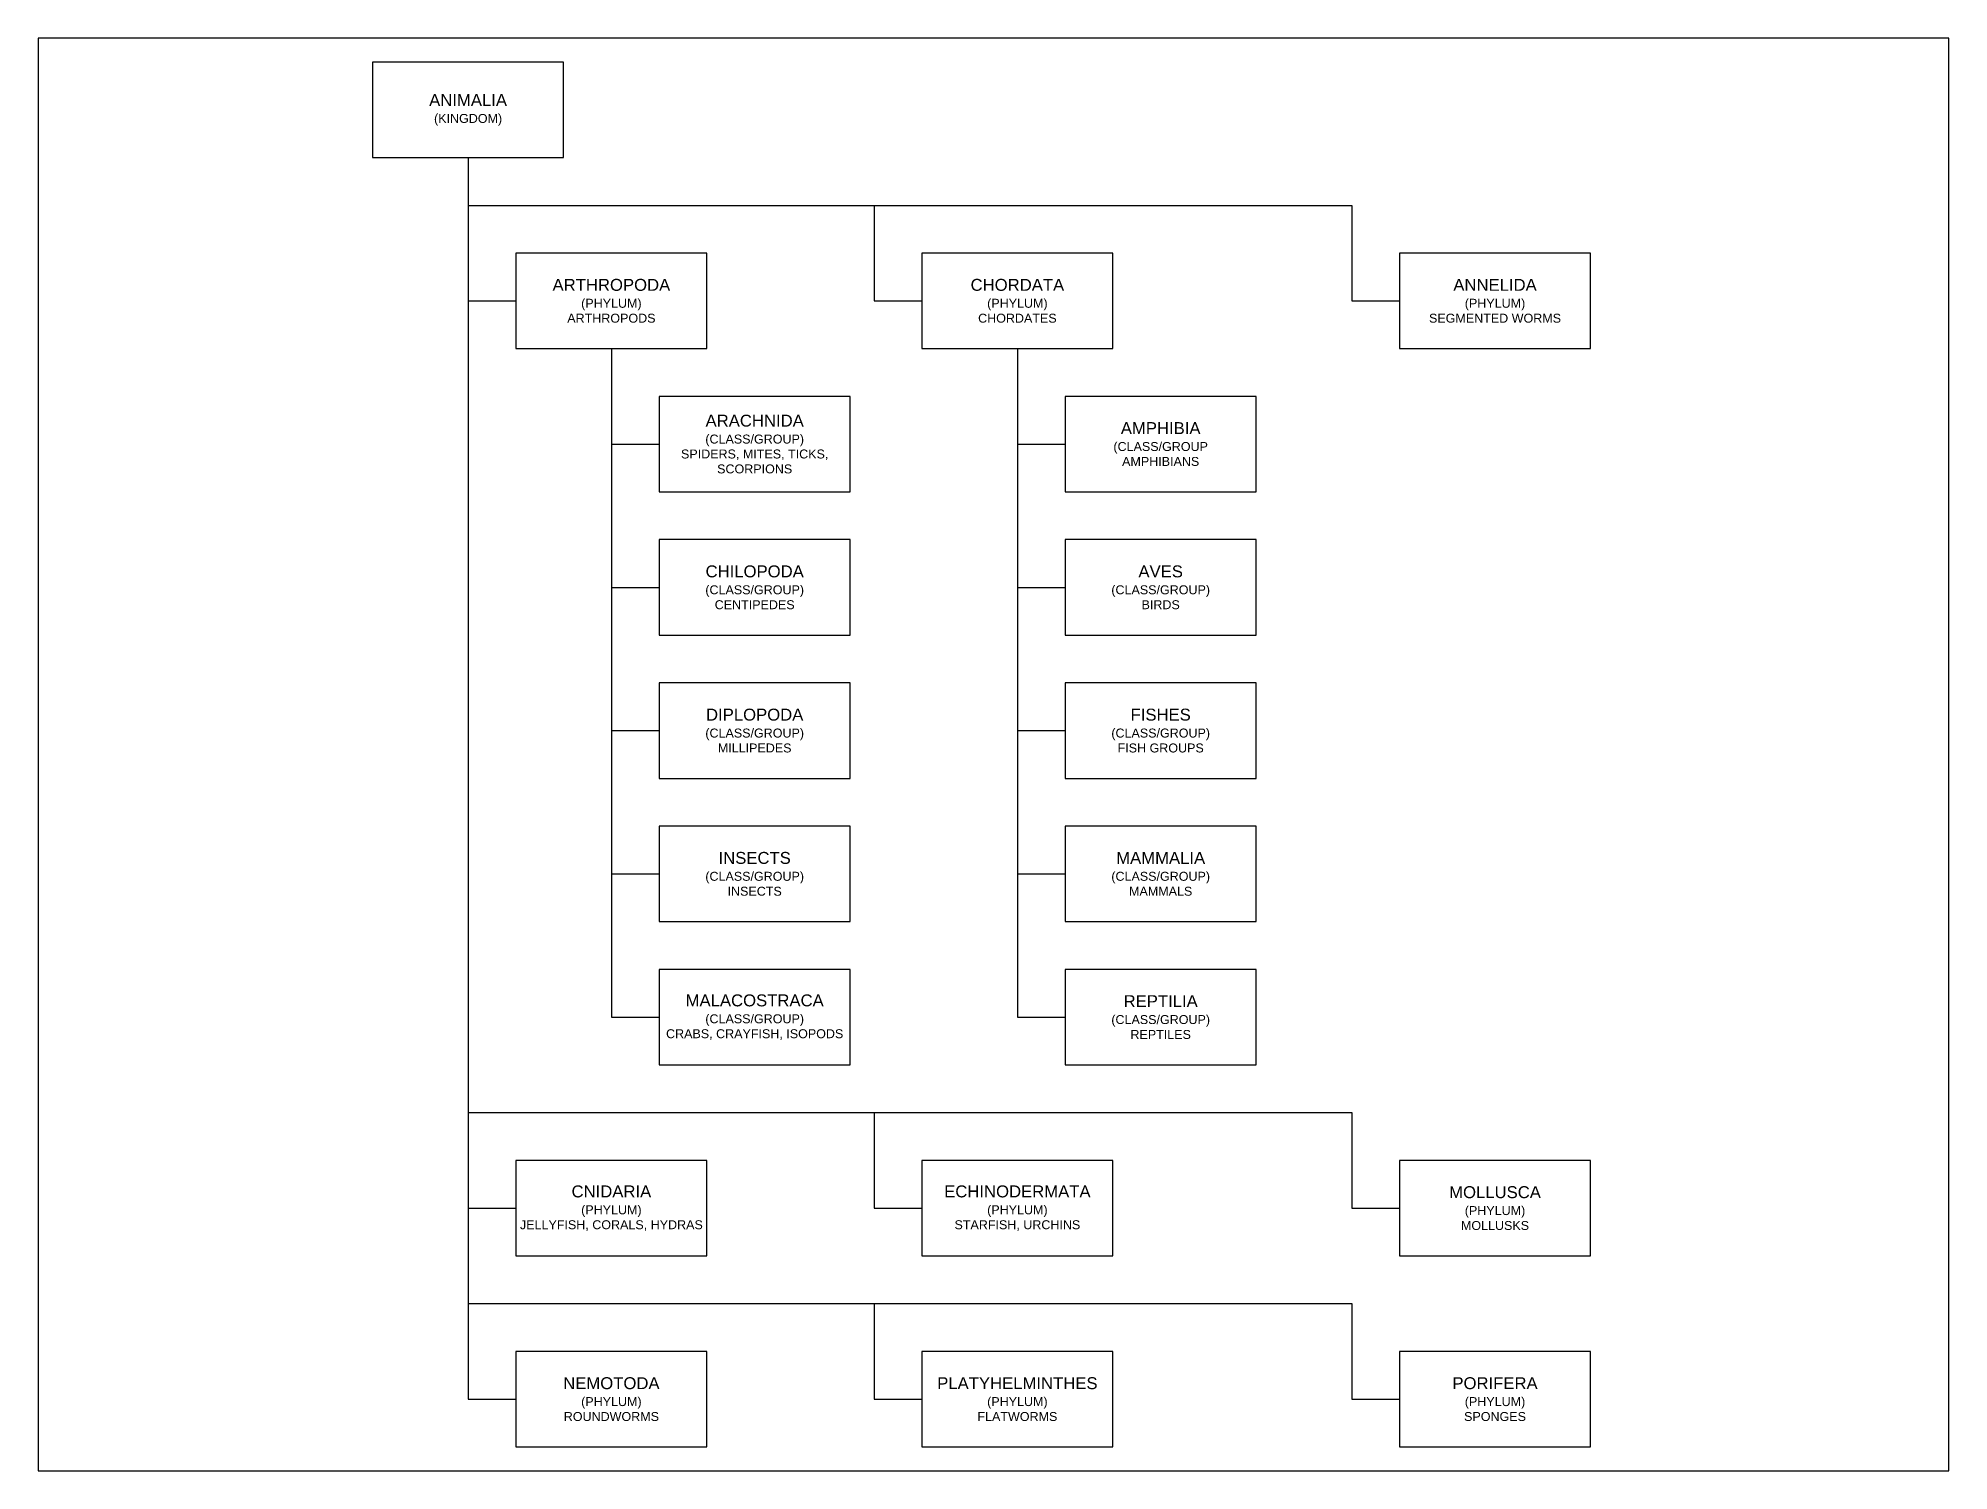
# Model space of a CAD drawing. Header units: inches. Extents: x 0 to 20, y 0 to 15.
import ezdxf

# ---------------------------------------------------------------- set-up
doc = ezdxf.new("R2010")
doc.units = ezdxf.units.IN
doc.header["$MEASUREMENT"] = 0
doc.styles.get("Standard").update_dxf_attribs({"font": 'arial.ttf'})

msp = doc.modelspace()

# ---------------------------------------------------------------- linework, layer by layer
for points in [[(3.5, 13.75), (5.5, 13.75), (5.5, 14.75), (3.5, 14.75)], [(5, 11.75), (7, 11.75), (7, 12.75), (5, 12.75)], [(9.25, 11.75), (11.25, 11.75), (11.25, 12.75), (9.25, 12.75)], [(14.25, 11.75), (16.25, 11.75), (16.25, 12.75), (14.25, 12.75)], [(6.5, 10.25), (8.5, 10.25), (8.5, 11.25), (6.5, 11.25)], [(10.75, 10.25), (12.75, 10.25), (12.75, 11.25), (10.75, 11.25)], [(6.5, 8.75), (8.5, 8.75), (8.5, 9.75), (6.5, 9.75)], [(10.75, 8.75), (12.75, 8.75), (12.75, 9.75), (10.75, 9.75)], [(6.5, 7.25), (8.5, 7.25), (8.5, 8.25), (6.5, 8.25)], [(10.75, 7.25), (12.75, 7.25), (12.75, 8.25), (10.75, 8.25)], [(6.5, 5.75), (8.5, 5.75), (8.5, 6.75), (6.5, 6.75)], [(10.75, 5.75), (12.75, 5.75), (12.75, 6.75), (10.75, 6.75)], [(6.5, 4.25), (8.5, 4.25), (8.5, 5.25), (6.5, 5.25)], [(10.75, 4.25), (12.75, 4.25), (12.75, 5.25), (10.75, 5.25)], [(5, 2.25), (7, 2.25), (7, 3.25), (5, 3.25)], [(9.25, 2.25), (11.25, 2.25), (11.25, 3.25), (9.25, 3.25)], [(14.25, 2.25), (16.25, 2.25), (16.25, 3.25), (14.25, 3.25)], [(5, 0.25), (7, 0.25), (7, 1.25), (5, 1.25)], [(9.25, 0.25), (11.25, 0.25), (11.25, 1.25), (9.25, 1.25)], [(14.25, 0.25), (16.25, 0.25), (16.25, 1.25), (14.25, 1.25)]]:
    msp.add_lwpolyline(points, close=True)
for points in [[(4.5, 13.75), (4.5, 12.25), (5, 12.25)], [(4.5, 13.75), (4.5, 13.25), (13.75, 13.25), (13.75, 12.25), (14.25, 12.25)], [(8.75, 13.25), (8.75, 12.25), (9.25, 12.25)], [(4.5, 12.25), (4.5, 3.75), (13.75, 3.75), (13.75, 2.75), (14.25, 2.75)], [(6, 11.75), (6, 10.75), (6.5, 10.75)], [(10.25, 11.75), (10.25, 10.75), (10.75, 10.75)], [(6, 10.75), (6, 9.25), (6.5, 9.25)], [(10.25, 10.75), (10.25, 9.25), (10.75, 9.25)], [(6, 9.25), (6, 7.75), (6.5, 7.75)], [(10.25, 9.25), (10.25, 7.75), (10.75, 7.75)], [(6, 7.75), (6, 6.25), (6.5, 6.25)], [(10.25, 7.75), (10.25, 6.25), (10.75, 6.25)], [(6, 6.25), (6, 4.75), (6.5, 4.75)], [(10.25, 6.25), (10.25, 4.75), (10.75, 4.75)], [(4.5, 3.75), (4.5, 2.75), (5, 2.75)], [(8.75, 3.75), (8.75, 2.75), (9.25, 2.75)], [(4.5, 2.75), (4.5, 1.75), (13.75, 1.75), (13.75, 0.75), (14.25, 0.75)], [(4.5, 1.75), (4.5, 0.75), (5, 0.75)], [(8.75, 1.75), (8.75, 0.75), (9.25, 0.75)]]:
    msp.add_lwpolyline(points)
at = {"layer": 'Defpoints'}
msp.add_lwpolyline([(0, 0), (20, 0), (20, 15), (0, 15)], close=True, dxfattribs=at)

# ---------------------------------------------------------------- texts
at = {"char_height": 0.125, "attachment_point": 5}
for s, insert in [('ANIMALIA\\P\\pxqc;{\\H0.75x;(KINGDOM)}', (4.5, 14.25)), ('\\pxqc;ARTHROPODA\\P{\\H0.75x;(PHYLUM)\\PARTHROPODS}', (6, 12.25)), ('\\pxqc;CHORDATA\\P{\\H0.75x;(PHYLUM)\\PCHORDATES}', (10.25, 12.25)), ('\\pxqc;ANNELIDA\\P{\\H0.75x;(PHYLUM)\\PSEGMENTED WORMS}', (15.25, 12.25)), ('\\pxqc;ARACHNIDA\\P{\\H0.75x;(CLASS/GROUP)\\PSPIDERS, MITES, TICKS, SCORPIONS}', (7.5, 10.75)), ('\\pxqc;AMPHIBIA\\P{\\H0.75x;(CLASS/GROUP\\PAMPHIBIANS}', (11.75, 10.75)), ('\\pxqc;CHILOPODA\\P{\\H0.75x;(CLASS/GROUP)\\PCENTIPEDES}', (7.5, 9.25)), ('\\pxqc;AVES\\P{\\H0.75x;(CLASS/GROUP)\\PBIRDS}', (11.75, 9.25)), ('\\pxqc;DIPLOPODA\\P{\\H0.75x;(CLASS/GROUP)\\PMILLIPEDES}', (7.5, 7.75)), ('\\pxqc;FISHES\\P{\\H0.75x;(CLASS/GROUP)\\PFISH GROUPS}', (11.75, 7.75)), ('\\pxqc;INSECTS\\P{\\H0.75x;(CLASS/GROUP)\\PINSECTS}', (7.5, 6.25)), ('\\pxqc;MAMMALIA\\P{\\H0.75x;(CLASS/GROUP)\\PMAMMALS}', (11.75, 6.25)), ('\\pxqc;MALACOSTRACA\\P{\\H0.75x;(CLASS/GROUP)\\PCRABS, CRAYFISH, ISOPODS}', (7.5, 4.75)), ('\\pxqc;REPTILIA\\P{\\H0.75x;(CLASS/GROUP)\\PREPTILES}', (11.75, 4.75)), ('\\pxqc;CNIDARIA\\P{\\H0.75x;(PHYLUM)\\PJELLYFISH, CORALS, HYDRAS}', (6, 2.75)), ('\\pxqc;ECHINODERMATA\\P{\\H0.75x;(PHYLUM)\\PSTARFISH, URCHINS}', (10.25, 2.75)), ('\\pxqc;MOLLUSCA\\P{\\H0.75x;(PHYLUM)\\PMOLLUSKS}', (15.25, 2.75)), ('\\pxqc;NEMOTODA\\P{\\H0.75x;(PHYLUM)\\PROUNDWORMS}', (6, 0.75)), ('\\pxqc;PLATYHELMINTHES\\P{\\H0.75x;(PHYLUM)\\PFLATWORMS}', (10.25, 0.75)), ('\\pxqc;PORIFERA\\P{\\H0.75x;(PHYLUM)\\PSPONGES}', (15.25, 0.75))]:
    msp.add_mtext_dynamic_manual_height_columns(s, width=2, gutter_width=1, heights=[1], dxfattribs=dict(at, insert=insert))

doc.saveas('drawing.dxf')
